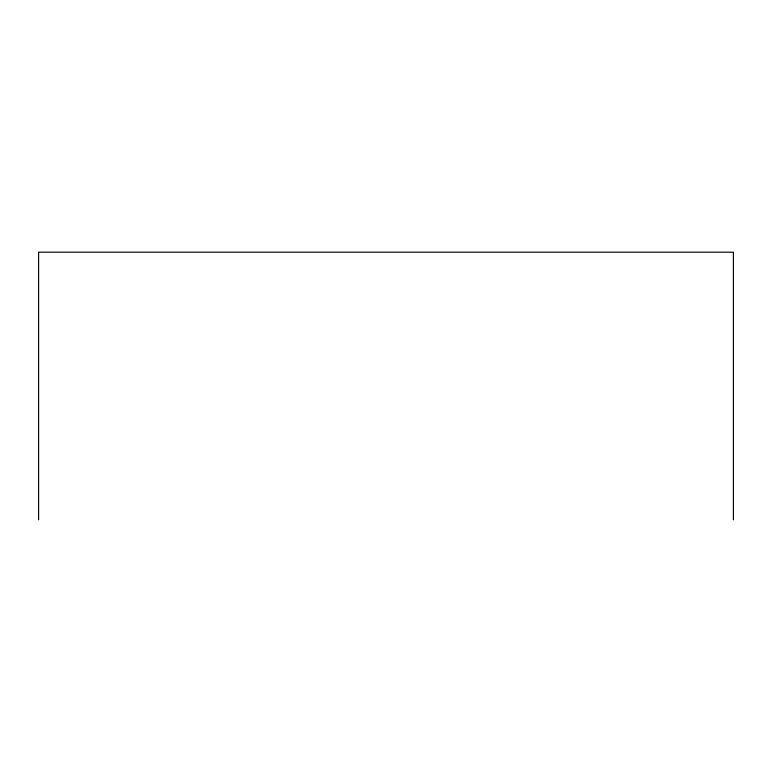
<?xml version="1.0" encoding="UTF-8"?>
<svg xmlns="http://www.w3.org/2000/svg" width="772" height="772" viewBox="0 0 772 772"><rect width="100%" height="100%" fill="white"/><g stroke="black" fill="none" stroke-linecap="round" stroke-linejoin="round"><path stroke-width="1.16" d="M733.4 519.807L733.4 252.193L38.6 252.193L38.6 519.807"/></g></svg>
